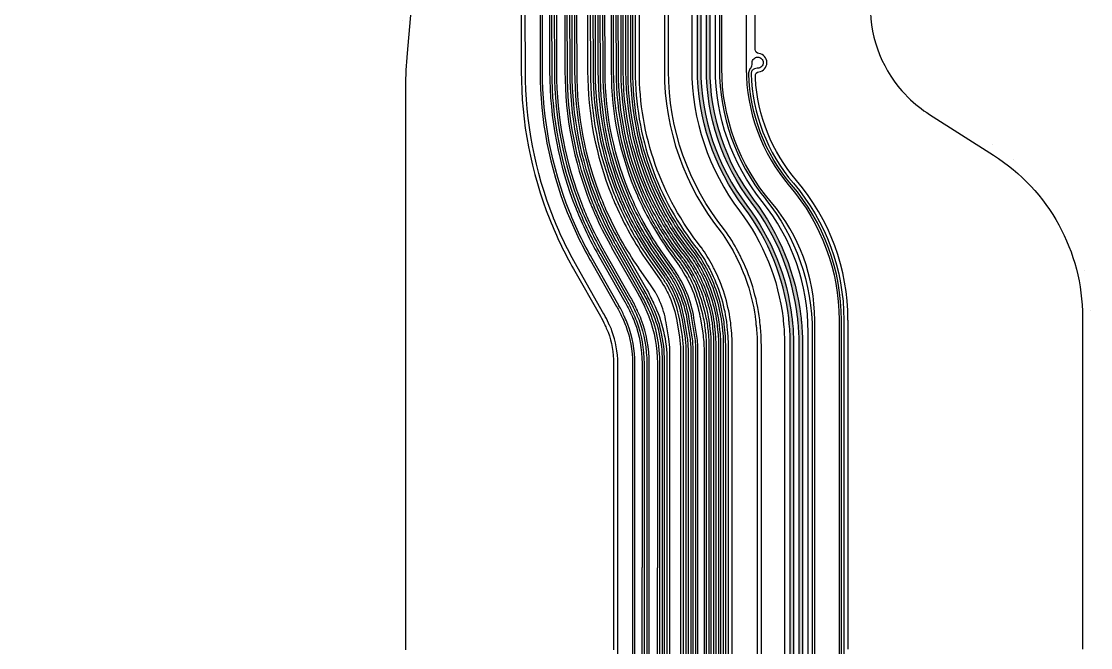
# Model space of a CAD drawing. Extents: x 3807 to 4077, y -466 to -276.
# Drawn here: x 3946.03 to 3972.73, y -336.29 to -320.64 of the extents above; entities that cross this region are included whole.
import ezdxf

# ---------------------------------------------------------------- set-up
doc = ezdxf.new("R2010")
doc.units = 0
doc.layers.add('gbr-dxf', color=7, linetype='Continuous')
doc.layers.add('gbr-outline-dxf', color=2, linetype='Continuous')
doc.layers.add('備註', color=1, linetype='Continuous', lineweight=9)
pattern_1 = [(0, (35.01403, -7.54149), (0, 0.06985), [0.0508, -0.01905]), (90, (35.01403, -7.54149), (-0.06985, 4e-18), [0.0508, -0.01905])]

msp = doc.modelspace()

# ---------------------------------------------------------------- hatches: boundary and pattern name
at = {"layer": '備註', "linetype": 'Continuous'}
h = msp.add_hatch(dxfattribs=at)
h.set_pattern_fill('ANGLE', color=4, scale=0.01, style=0)
h.set_pattern_definition(pattern_1)
h.paths.add_polyline_path([(3954.219, -409.179), (3954.219, -409.179), (3954.041, -409.179), (3954.041, -408.647), (3954.041, -408.646), (3954.142, -408.56), (3954.161, -408.463, -0.011884), (3954.162, -408.462, 0.047835), (3954.17, -408.372), (3954.17, -408.371), (3954.17, -407.389, -0.013493), (3954.17, -407.387, 0.16023), (3953.878, -406.499, -0.011743), (3953.877, -406.497, -0.160569), (3953.568, -405.558, -0.013355), (3953.568, -405.556), (3953.568, -396.039), (3953.568, -396.037, -0.198875), (3956.906, -387.979), (3956.906, -387.979), (3956.906, -387.979), (3956.906, -387.979), (3962.115, -382.77), (3962.115, -382.77), (3962.115, -382.77, 0.081468), (3964.124, -379.973, 0.107635), (3965.232, -374.891), (3965.231, -374.889), (3965.231, -371.493, -0.005329), (3965.231, -371.468, -0.01598), (3965.231, -371.466), (3965.231, -328.716, 0.02287), (3965.207, -328.198, -0.010413), (3965.207, -328.197, 0.017003), (3965.203, -328.164, -0.010657), (3965.203, -328.162, -0.003258), (3965.202, -328.155, -0.030586), (3965.2, -328.15, -0.043208), (3965.195, -328.098, -0.014798), (3965.195, -328.095, 0.022961), (3965.192, -328.051, -0.010581), (3965.192, -328.049, 0.133259), (3964.081, -325.291, -0.011775), (3964.08, -325.29, -0.163384), (3962.913, -321.814), (3962.913, -321.814), (3962.913, -312.404), (3962.913, -312.403, -0.129716), (3963.358, -310.719, -0.010688), (3963.358, -310.718, 0.009413), (3963.398, -310.645, -0.008282), (3963.398, -310.644, -0.077139), (3963.895, -309.965), (3963.895, -309.965), (3963.965, -309.895, -0.024653), (3963.968, -309.892, 0.19899), (3964.252, -309.207), (3964.252, -309.205), (3964.252, -308.182, -0.013626), (3964.252, -308.18, 0.15526), (3964.243, -308.154, -0.047374), (3964.239, -308.152, -0.192505), (3964.143, -308.028), (3964.141, -308.028), (3964.141, -307.495), (3964.319, -307.495), (3964.319, -308.028), (3964.315, -308.028, 0.020922), (3964.315, -308.051), (3964.315, -308.053, 0.077712), (3964.329, -308.137, -0.085172), (3964.33, -308.145, -0.063907), (3964.335, -308.177, -0.01602), (3964.335, -308.18), (3964.335, -309.207, -0.010618), (3964.335, -309.208, -0.197688), (3964.029, -309.948, -0.026109), (3964.026, -309.951), (3963.954, -310.023), (3963.953, -310.024, 0.077044), (3963.472, -310.681, -0.00837), (3963.472, -310.682, -0.009676), (3963.43, -310.76, -0.010876), (3963.429, -310.761, 0.129497), (3962.996, -312.402), (3962.996, -312.403), (3962.996, -321.814, 0.163308), (3964.146, -325.238, -0.011598), (3964.147, -325.24, -0.133268), (3965.274, -328.038, -0.010737), (3965.274, -328.04, -0.024929), (3965.278, -328.096, -0.015908), (3965.278, -328.099, 0.033744), (3965.281, -328.128, -0.058086), (3965.283, -328.138, 0.004537), (3965.284, -328.147, -0.010536), (3965.285, -328.149, -0.017065), (3965.29, -328.187, -0.011298), (3965.29, -328.189, -0.022937), (3965.314, -328.716), (3965.314, -328.716), (3965.314, -371.468, -0.015825), (3965.314, -371.471, 0.004854), (3965.314, -371.491), (3965.314, -371.493), (3965.314, -374.888), (3965.315, -374.889, -0.10765), (3964.2, -380.006, -0.014988), (3964.199, -380.009, -0.081493), (3962.173, -382.829), (3962.173, -382.829), (3962.173, -382.829), (3956.964, -388.038, 0.19891), (3953.651, -396.039), (3953.651, -396.04), (3953.651, -405.558, -0.01346), (3953.651, -405.56, 0.159945), (3953.943, -406.447, -0.011483), (3953.944, -406.448, -0.160175), (3954.253, -407.385, -0.013717), (3954.253, -407.387), (3954.253, -408.372, -0.010663), (3954.253, -408.374, -0.048065), (3954.243, -408.479, -0.012301), (3954.243, -408.481), (3954.223, -408.578, -0.008453), (3954.223, -408.579), (3954.219, -409.179)])
h = msp.add_hatch(dxfattribs=at)
h.set_pattern_fill('ANGLE', color=4, scale=0.01, style=0)
h.set_pattern_definition(pattern_1)
h.paths.add_polyline_path([(3964.558, -308.194), (3964.558, -309.207, -0.016305), (3964.558, -309.209, -0.198398), (3964.184, -310.109), (3964.184, -310.109), (3964.112, -310.181), (3964.112, -310.182, 0.077062), (3963.671, -310.784, -0.008577), (3963.671, -310.785, -0.009589), (3963.625, -310.869), (3963.624, -310.87, 0.129718), (3963.22, -312.403, -0.013487), (3963.22, -312.405), (3963.22, -321.814), (3963.219, -321.815, 0.163227), (3964.324, -325.103, -0.011714), (3964.325, -325.105, -0.133288), (3965.496, -328.012, -0.011579), (3965.497, -328.014, -0.022888), (3965.502, -328.086, -0.047003), (3965.503, -328.093, 0.014638), (3965.506, -328.113, -0.015724), (3965.506, -328.115, -0.01582), (3965.512, -328.165, -0.017779), (3965.513, -328.168, -0.022951), (3965.538, -328.716, -0.01598), (3965.538, -328.719), (3965.538, -371.463, -0.019686), (3965.538, -371.467, -0.017758), (3965.538, -371.469, 0.005313), (3965.538, -371.487, -0.018449), (3965.538, -371.49), (3965.538, -374.888), (3965.538, -374.889, -0.107714), (3964.402, -380.103, -0.014366), (3964.401, -380.105, -0.081576), (3962.332, -382.987), (3962.332, -382.987), (3962.332, -382.987), (3957.123, -388.196), (3957.122, -388.197, 0.198894), (3953.874, -396.039), (3953.874, -396.04), (3953.874, -405.558, -0.013447), (3953.874, -405.56, 0.159762), (3954.122, -406.314, -0.011483), (3954.123, -406.315, -0.160219), (3954.477, -407.385, -0.013731), (3954.477, -407.387), (3954.477, -408.541), (3954.569, -408.646), (3954.569, -408.647), (3954.569, -409.179), (3954.391, -409.179), (3954.391, -408.647), (3954.391, -408.646), (3954.394, -408.588), (3954.394, -407.389, -0.013465), (3954.394, -407.387, 0.16027), (3954.058, -406.366, -0.011743), (3954.056, -406.364, -0.160496), (3953.791, -405.558, -0.013355), (3953.791, -405.556), (3953.791, -396.039), (3953.791, -396.037, -0.198861), (3957.064, -388.138), (3957.064, -388.138), (3962.273, -382.929), (3962.273, -382.929), (3962.273, -382.928, 0.081551), (3964.326, -380.069, 0.107699), (3965.455, -374.891), (3965.455, -374.889), (3965.455, -371.488, -0.014064), (3965.455, -371.486, -0.003369), (3965.455, -371.474, -0.030125), (3965.455, -371.469), (3965.455, -328.716, -0.016022), (3965.455, -328.714, 0.022735), (3965.43, -328.178, -0.015857), (3965.43, -328.176, 0.017511), (3965.424, -328.126, -0.019536), (3965.423, -328.123, -0.009196), (3965.421, -328.108, -0.08322), (3965.419, -328.095, 0.024776), (3965.414, -328.025, -0.009807), (3965.414, -328.023, 0.133281), (3964.259, -325.156, -0.011696), (3964.258, -325.155, -0.163374), (3963.136, -321.814), (3963.137, -321.812), (3963.137, -312.403, -0.013556), (3963.137, -312.401, -0.12949), (3963.551, -310.83), (3963.552, -310.829, 0.009593), (3963.596, -310.747), (3963.597, -310.747, -0.077165), (3964.053, -310.123), (3964.053, -310.123), (3964.125, -310.05), (3964.126, -310.05, 0.1989), (3964.475, -309.207, -0.01598), (3964.475, -309.204), (3964.475, -308.194, -0.043357), (3964.477, -308.172, -0.11098), (3964.479, -308.16, 0.10686), (3964.493, -308.072, -0.135663), (3964.496, -308.058, 0.032048), (3964.494, -308.031), (3964.491, -308.028), (3964.491, -308.027), (3964.491, -307.495), (3964.669, -307.495), (3964.669, -308.027), (3964.669, -308.028), (3964.665, -308.031, -0.241105), (3964.591, -308.142, -0.020161), (3964.584, -308.15), (3964.584, -308.15), (3964.571, -308.162), (3964.571, -308.162, 0.199548), (3964.558, -308.194)])

# ---------------------------------------------------------------- linework, layer by layer
at = {"layer": 'gbr-dxf', "linetype": 'Continuous'}
for points in [[(3962.806, -371.41), (3962.806, -328.86, -0.015891), (3962.806, -328.859, 0.040734), (3962.775, -328.477, -0.013027), (3962.775, -328.476), (3962.708, -328.071, -0.016787), (3962.708, -328.07, 0.084326), (3962.401, -327.176, -0.021778), (3962.399, -327.174, 0.026919), (3962.24, -326.916, -0.018343), (3962.239, -326.914), (3961.928, -326.469, -0.013792), (3961.928, -326.467, -0.024991), (3961.503, -325.787, -0.013709), (3961.502, -325.786, -0.023698), (3961.164, -325.105, -0.013438), (3961.163, -325.104, -0.103639), (3960.488, -321.881), (3960.488, -321.881), (3960.488, -321.21, -0.012432), (3960.488, -321.209, -0.00761), (3960.484, -320.977), (3960.484, -308.845)], [(3960.544, -308.844), (3960.544, -320.977), (3960.544, -320.977, 0.007679), (3960.548, -321.209, -0.026031), (3960.548, -321.212), (3960.548, -321.881, 0.103594), (3961.218, -325.078, -0.013559), (3961.218, -325.08, 0.023696), (3961.554, -325.756, -0.013637), (3961.554, -325.757, 0.025081), (3961.978, -326.434, -0.013786), (3961.978, -326.436), (3962.287, -326.878, -0.01809), (3962.288, -326.88, -0.027318), (3962.453, -327.148, -0.021475), (3962.454, -327.15, -0.083946), (3962.767, -328.058, -0.016943), (3962.767, -328.06), (3962.834, -328.467, -0.012799), (3962.834, -328.469, -0.040417), (3962.866, -328.857, -0.015946), (3962.866, -328.859), (3962.866, -371.411, -0.027983)], [(3962.926, -371.415), (3962.926, -328.858, -0.011754), (3962.926, -328.855, 0.040352), (3962.893, -328.458), (3962.893, -328.457), (3962.827, -328.052, -0.01268), (3962.826, -328.048), (3962.826, -328.048, -0.006472), (3962.826, -328.047, 0.1116), (3962.337, -326.846, -0.008718), (3962.336, -326.844), (3962.029, -326.403, -0.011319), (3962.027, -326.4, -0.025084), (3961.607, -325.728, -0.013589), (3961.605, -325.724, -0.023546), (3961.274, -325.057, -0.008535), (3961.273, -325.055, -0.103581), (3960.608, -321.883), (3960.608, -321.881), (3960.608, -321.209, -0.00765), (3960.604, -320.979), (3960.604, -320.977), (3960.604, -309.099)], [(3960.756, -309.099), (3960.756, -320.975), (3960.756, -320.977, 0.007743), (3960.76, -321.205, -0.009972), (3960.76, -321.207), (3960.76, -321.879), (3960.76, -321.881, 0.103571), (3961.412, -324.992, -0.008394), (3961.413, -324.994, 0.023742), (3961.74, -325.653, -0.013564), (3961.742, -325.657, 0.024852), (3962.15, -326.31, -0.011529), (3962.152, -326.313), (3962.462, -326.759, -0.008643), (3962.464, -326.761, -0.11124), (3962.976, -328.02, -0.008251), (3962.976, -328.022, -0.003493), (3962.976, -328.024), (3962.977, -328.025), (3963.044, -328.433), (3963.044, -328.433, -0.040681), (3963.078, -328.858, -0.011775), (3963.078, -328.861), (3963.078, -371.418, -0.022554)], [(3963.138, -371.425), (3963.138, -328.72, 0.017569), (3963.128, -328.469, -0.016449), (3963.128, -328.467, 0.00583), (3963.127, -328.458, 0.000619), (3963.123, -328.427, -0.011647), (3963.123, -328.426, -0.008265), (3963.113, -328.347, -0.013375), (3963.113, -328.346, 0.034407), (3963.046, -327.96, -0.012556), (3963.046, -327.958, 0.032348), (3962.823, -327.251, -0.010094), (3962.822, -327.25, 0.010946), (3962.755, -327.108, -0.013039), (3962.754, -327.107, 0.004173), (3962.719, -327.039, -0.01304), (3962.718, -327.038, 0.028134), (3962.51, -326.694), (3962.51, -326.694, 0.003207), (3962.448, -326.613, -0.021686), (3962.447, -326.611, -0.038479), (3961.793, -325.625, -0.013636), (3961.792, -325.624, -0.023694), (3961.468, -324.971, -0.013657), (3961.468, -324.97, -0.103648), (3960.82, -321.881), (3960.82, -321.879), (3960.82, -321.206, -0.009776), (3960.82, -321.206, -0.007837), (3960.816, -320.977), (3960.816, -320.976), (3960.816, -309.099, -0.016293)], [(3960.876, -309.101), (3960.876, -320.977), (3960.876, -320.978, 0.007734), (3960.88, -321.202, -0.023441), (3960.88, -321.205), (3960.88, -321.88), (3960.88, -321.882, 0.103562), (3961.522, -324.945, -0.013318), (3961.522, -324.946, 0.023694), (3961.844, -325.594, -0.013646), (3961.845, -325.595, 0.038608), (3962.495, -326.576, -0.022357), (3962.497, -326.578, -0.003086), (3962.557, -326.656, -0.024655), (3962.558, -326.659, -0.028135), (3962.771, -327.009, -0.014249), (3962.771, -327.01, -0.004173), (3962.807, -327.079, -0.014193), (3962.808, -327.08, -0.011212), (3962.878, -327.227, -0.033865), (3962.879, -327.231, -0.032185), (3963.104, -327.943, -0.013578), (3963.104, -327.944, -0.03441), (3963.172, -328.338, -0.012097), (3963.173, -328.34, 0.008261), (3963.182, -328.416, -0.013856), (3963.182, -328.417, -0.000639), (3963.186, -328.45, -0.009734), (3963.187, -328.451, -0.007049), (3963.188, -328.464, -0.022156), (3963.188, -328.467, -0.017422), (3963.198, -328.72), (3963.198, -328.72), (3963.198, -371.425, -0.039553)], [(3963.258, -371.43), (3963.258, -328.721, -0.01492), (3963.258, -328.72, 0.017617), (3963.248, -328.459, -0.016833), (3963.248, -328.457, 0.006083), (3963.246, -328.444, -0.012376), (3963.246, -328.443, 0.000662), (3963.242, -328.409, -0.01206), (3963.241, -328.408, -0.017189), (3963.225, -328.252, -0.01285), (3963.225, -328.251, 0.019425), (3963.218, -328.18, -0.012343), (3963.218, -328.179, 0.080272), (3962.861, -327.053, -0.020912), (3962.86, -327.051, 0.00406), (3962.825, -326.983, -0.01304), (3962.825, -326.982, 0.028365), (3962.607, -326.623), (3962.606, -326.622, -0.019404), (3962.605, -326.62, 0.003134), (3962.544, -326.54, -0.013552), (3962.543, -326.539, -0.038608), (3961.897, -325.566, -0.021631), (3961.896, -325.563, -0.023614), (3961.578, -324.923, -0.013588), (3961.578, -324.922, -0.103657), (3960.94, -321.88), (3960.94, -321.879), (3960.94, -321.204, -0.009749), (3960.94, -321.204, -0.007897), (3960.936, -320.977), (3960.936, -320.976), (3960.936, -309.101, -0.015891)], [(3960.996, -309.1), (3960.996, -320.977), (3960.996, -320.978, 0.007793), (3961, -321.2, -0.023476), (3961, -321.203), (3961, -321.88), (3961, -321.881, 0.10357), (3961.632, -324.896, -0.013373), (3961.632, -324.898, 0.023742), (3961.95, -325.536, -0.021676), (3961.951, -325.539, 0.038478), (3962.589, -326.501, -0.013954), (3962.59, -326.502, -0.003205), (3962.653, -326.585, -0.030204), (3962.655, -326.587, -0.028406), (3962.877, -326.953, -0.014259), (3962.878, -326.954, -0.00426), (3962.915, -327.026, -0.022172), (3962.916, -327.028, -0.080019), (3963.277, -328.169, -0.013157), (3963.277, -328.171, -0.019442), (3963.285, -328.246, -0.012326), (3963.285, -328.247, 0.017469), (3963.301, -328.401, -0.013516), (3963.301, -328.403, -0.000614), (3963.305, -328.433, -0.020851), (3963.306, -328.436, -0.007773), (3963.307, -328.455, -0.021826), (3963.308, -328.457, -0.017356), (3963.318, -328.718, -0.016929), (3963.318, -328.72), (3963.318, -371.432, -0.028427)], [(3963.378, -371.435), (3963.378, -328.719, -0.014958), (3963.378, -328.718, 0.017453), (3963.367, -328.451, -0.012045), (3963.367, -328.45, 0.016101), (3963.363, -328.407, -0.030265), (3963.362, -328.404, -0.018727), (3963.345, -328.243, -0.019586), (3963.345, -328.241, 0.018949), (3963.337, -328.163, -0.012552), (3963.336, -328.162, 0.08018), (3962.969, -327, -0.012902), (3962.969, -326.999, 0.004199), (3962.931, -326.927, -0.013015), (3962.931, -326.926, 0.028586), (3962.704, -326.553, -0.014275), (3962.703, -326.551), (3962.702, -326.549), (3962.702, -326.549, 0.00319), (3962.638, -326.466, -0.013511), (3962.638, -326.465, -0.038559), (3962.003, -325.508, -0.013636), (3962.002, -325.507, -0.127717), (3961.06, -321.88), (3961.06, -321.88), (3961.06, -321.202), (3961.06, -321.202, -0.00796), (3961.056, -320.977), (3961.056, -309.226, -0.019228)], [(3961.116, -309.228), (3961.116, -320.977, 0.007915), (3961.12, -321.198, -0.019366), (3961.12, -321.201), (3961.12, -321.88, 0.127668), (3962.054, -325.477, -0.013603), (3962.055, -325.478, 0.038558), (3962.684, -326.427, -0.014158), (3962.685, -326.428, -0.003278), (3962.75, -326.514, -0.019916), (3962.752, -326.516), (3962.753, -326.518, -0.022363), (3962.755, -326.52, -0.028361), (3962.983, -326.896, -0.01427), (3962.984, -326.898, -0.004199), (3963.021, -326.971, -0.014238), (3963.022, -326.972, -0.080186), (3963.395, -328.152, -0.012927), (3963.396, -328.153, -0.019766), (3963.405, -328.239, -0.0189), (3963.405, -328.241, 0.018063), (3963.421, -328.392, -0.049108), (3963.422, -328.397, -0.016093), (3963.427, -328.444, -0.013258), (3963.427, -328.446, -0.017645), (3963.438, -328.719, -0.016825), (3963.438, -328.721), (3963.438, -371.435, -0.028665)], [(3963.618, -371.439), (3963.618, -328.719, -0.015085), (3963.618, -328.717, 0.01758), (3963.607, -328.432, -0.011948), (3963.607, -328.431, 0.01627), (3963.6, -328.372, -0.020186), (3963.6, -328.37, -0.019749), (3963.584, -328.219, -0.012376), (3963.584, -328.218, 0.01896), (3963.577, -328.149, -0.012468), (3963.577, -328.148, 0.08158), (3963.183, -326.891, -0.013506), (3963.182, -326.89, 0.004115), (3963.144, -326.816, -0.020576), (3963.143, -326.814, 0.030948), (3962.881, -326.385, -0.17033), (3961.299, -321.877), (3961.299, -309.226)], [(3961.359, -309.228), (3961.359, -321.877), (3961.359, -321.877, 0.170384), (3962.928, -326.349, -0.028541), (3962.93, -326.352, -0.030732), (3963.195, -326.783, -0.022583), (3963.196, -326.785, -0.004304), (3963.237, -326.864, -0.013651), (3963.237, -326.865, -0.081572), (3963.636, -328.14, -0.013197), (3963.637, -328.142, -0.018954), (3963.644, -328.215, -0.012448), (3963.644, -328.216, 0.019277), (3963.659, -328.359, -0.019248), (3963.659, -328.361, -0.017218), (3963.666, -328.428, -0.01305), (3963.666, -328.429, -0.017606), (3963.678, -328.719, -0.016693), (3963.678, -328.721), (3963.678, -371.438)], [(3963.78, -371.443), (3963.78, -328.719), (3963.78, -328.718, 0.017682), (3963.769, -328.42, 0.017228), (3963.761, -328.346, -0.019719), (3963.747, -328.209, 0.019283), (3963.738, -328.126, 0.081652), (3963.329, -326.818), (3963.328, -326.818, 0.004303), (3963.287, -326.737), (3963.287, -326.737, 0.030974), (3963.014, -326.291, 0.015965), (3963.009, -326.285, -0.170363), (3961.462, -321.878), (3961.462, -321.877), (3961.462, -309.226)], [(3962.087, -312.401), (3962.087, -321.877, 0.17111), (3963.508, -325.907, -0.03261), (3963.84, -326.445, -0.004362), (3963.887, -326.536, -0.085211), (3964.367, -328.106), (3964.367, -328.106, -0.017414), (3964.37, -328.14), (3964.37, -328.142, 0.006676), (3964.37, -328.148), (3964.37, -328.152, 0.026615), (3964.382, -328.271, 0.013475), (3964.384, -328.278, 0.002989), (3964.384, -328.281, -0.008925), (3964.387, -328.3, -0.000972), (3964.388, -328.316), (3964.388, -328.316, -0.02073), (3964.406, -328.718), (3964.406, -371.454)], [(3965.231, -371.466), (3965.231, -328.716, 0.02287), (3965.207, -328.198, -0.010413), (3965.207, -328.197, 0.017003), (3965.203, -328.164, -0.010657), (3965.203, -328.162, -0.003258), (3965.202, -328.155, -0.030586), (3965.2, -328.15, -0.043208), (3965.195, -328.098, -0.014798), (3965.195, -328.095, 0.022961), (3965.192, -328.051, -0.010581), (3965.192, -328.049, 0.133259), (3964.081, -325.291, -0.011775), (3964.08, -325.29, -0.163384), (3962.913, -321.814), (3962.913, -321.814), (3962.913, -312.404)], [(3962.996, -312.403), (3962.996, -321.814, 0.163308), (3964.146, -325.238, -0.011598), (3964.147, -325.24, -0.133268), (3965.274, -328.038, -0.010737), (3965.274, -328.04, -0.024929), (3965.278, -328.096, -0.015908), (3965.278, -328.099, 0.033744), (3965.281, -328.128, -0.058086), (3965.283, -328.138, 0.004537), (3965.284, -328.147, -0.010536), (3965.285, -328.149, -0.017065), (3965.29, -328.187, -0.011298), (3965.29, -328.189, -0.022937), (3965.314, -328.716), (3965.314, -328.716), (3965.314, -371.468, -0.015825)], [(3965.455, -371.469), (3965.455, -328.716, -0.016022), (3965.455, -328.714, 0.022735), (3965.43, -328.178, -0.015857), (3965.43, -328.176, 0.017511), (3965.424, -328.126, -0.019536), (3965.423, -328.123, -0.009196), (3965.421, -328.108, -0.08322), (3965.419, -328.095, 0.024776), (3965.414, -328.025, -0.009807), (3965.414, -328.023, 0.133281), (3964.259, -325.156, -0.011696), (3964.258, -325.155, -0.163374), (3963.136, -321.814), (3963.137, -321.812), (3963.137, -312.403, -0.013556)], [(3963.22, -312.405), (3963.22, -321.814), (3963.219, -321.815, 0.163227), (3964.324, -325.103, -0.011714), (3964.325, -325.105, -0.133288), (3965.496, -328.012, -0.011579), (3965.497, -328.014, -0.022888), (3965.502, -328.086, -0.047003), (3965.503, -328.093, 0.014638), (3965.506, -328.113, -0.015724), (3965.506, -328.115, -0.01582), (3965.512, -328.165, -0.017779), (3965.513, -328.168, -0.022951), (3965.538, -328.716, -0.01598), (3965.538, -328.719), (3965.538, -371.463, -0.019686)], [(3965.679, -375.245), (3965.679, -328.404), (3965.679, -328.402, 0.170809), (3964.531, -325.139, -0.014132), (3964.529, -325.137, -0.170569), (3963.361, -321.815, -0.014513), (3963.361, -321.812), (3963.361, -312.404, -0.012297)], [(3963.462, -312.406), (3963.462, -321.809, -0.014569), (3963.463, -321.812, 0.170836), (3964.61, -325.076, -0.014197), (3964.612, -325.078, -0.1706), (3965.781, -328.401), (3965.781, -328.402), (3965.781, -375.247, -0.012252)], [(3965.841, -375.243), (3965.841, -328.108, -0.004962), (3965.841, -328.103, 0.178179), (3964.757, -325.159, -0.004216), (3964.754, -325.155, -0.178432), (3963.522, -321.812, -0.004961), (3963.522, -321.807), (3963.522, -312.479, -0.004)], [(3964.132, -312.483), (3964.132, -321.812, -0.004879), (3964.132, -321.818, 0.177872), (3965.215, -324.756, -0.004254), (3965.218, -324.76, -0.178142), (3966.451, -328.097, -0.005128), (3966.451, -328.102), (3966.451, -375.247)], [(3955.63, -336.349), (3955.63, -322.285, -0.021821), (3955.668, -321.431), (3956.177, -315.609, -0.005924)], [(3966.674, -336.329), (3966.674, -328.102), (3966.673, -328.102), (3966.673, -328.102, 0.17842), (3965.388, -324.615, -0.164011), (3964.362, -322.053), (3964.362, -322.053, -0.003037), (3964.359, -322.002, -0.38959), (3964.448, -321.896, 0.37676), (3964.649, -321.668, 0.380592), (3964.445, -321.439, -0.380306), (3964.355, -321.338), (3964.355, -315.603, -0.049923)], [(3964.509, -371.464), (3964.509, -328.718, 0.020414), (3964.491, -328.314, 0.001312), (3964.489, -328.29, 0.009775), (3964.486, -328.265, -0.004829), (3964.485, -328.261), (3964.484, -328.256, -0.026246), (3964.473, -328.149), (3964.473, -328.137, 0.014601), (3964.47, -328.103), (3964.47, -328.1), (3964.47, -328.099, 0.08555), (3963.979, -326.49, 0.004373), (3963.931, -326.397, 0.032768), (3963.591, -325.845, -0.171224), (3962.19, -321.877), (3962.19, -315.81, -0.010927)], [(3962.77, -315.809), (3962.77, -321.814), (3962.77, -321.814), (3962.77, -321.814, 0.163382), (3963.967, -325.376, -0.133335), (3965.05, -328.066, -0.024769), (3965.053, -328.1, 0.042999), (3965.06, -328.176, 0.008216), (3965.061, -328.182), (3965.062, -328.183), (3965.062, -328.185, -0.01779), (3965.065, -328.21, -0.022932), (3965.089, -328.716), (3965.089, -374.889, -0.107612)], [(3963.498, -371.438), (3963.498, -328.72), (3963.498, -328.719, 0.017673), (3963.487, -328.441, -0.01829), (3963.487, -328.439, 0.016199), (3963.481, -328.388, -0.013256), (3963.481, -328.387, -0.01959), (3963.464, -328.228, -0.012809), (3963.464, -328.227, 0.018901), (3963.458, -328.167, -0.012336), (3963.458, -328.166, 0.081659), (3963.076, -326.945, -0.021094), (3963.075, -326.943, 0.004091), (3963.038, -326.871, -0.012972), (3963.037, -326.87, 0.030626), (3962.785, -326.458, -0.041463), (3962.108, -325.45, -0.013887), (3962.107, -325.449, -0.127834), (3961.18, -321.877, -0.018777), (3961.18, -321.875), (3961.18, -319.479, -0.053323)], [(3961.24, -319.475), (3961.24, -321.877, -0.018854), (3961.239, -321.879, 0.127713), (3962.159, -325.418, -0.013432), (3962.159, -325.42, 0.041476), (3962.831, -326.42, -0.028568), (3962.833, -326.423, -0.030632), (3963.089, -326.84, -0.014321), (3963.09, -326.842, -0.004283), (3963.129, -326.918, -0.021971), (3963.13, -326.92, -0.081424), (3963.517, -328.156, -0.013092), (3963.518, -328.157, -0.018925), (3963.524, -328.222, -0.012391), (3963.524, -328.223, 0.019577), (3963.54, -328.377, -0.012042), (3963.54, -328.378, -0.017244), (3963.547, -328.436, -0.020351), (3963.547, -328.439, -0.017461), (3963.558, -328.718, -0.012991), (3963.558, -328.719), (3963.558, -371.436)], [(3958.51, -320.185), (3958.51, -320.981, 0.006739), (3958.513, -321.24), (3958.513, -321.24), (3958.513, -321.881), (3958.513, -321.885, 0.0951), (3959.224, -325.589, 0.034548), (3959.819, -326.826), (3960.488, -328.001, -0.024227), (3960.6, -328.225, 0.010766), (3960.621, -328.271, -0.018956), (3960.68, -328.404, -0.08785), (3960.819, -329.187), (3960.819, -334.277, 0.006263), (3960.819, -334.307), (3960.819, -334.307), (3960.819, -334.307), (3960.819, -336.349)], [(3960.922, -371.484), (3960.922, -334.306), (3960.922, -334.304, -0.006264), (3960.923, -334.277), (3960.923, -329.187, 0.087685), (3960.778, -328.37), (3960.778, -328.369, 0.01948), (3960.714, -328.226, -0.005759), (3960.712, -328.222, -0.009882), (3960.694, -328.184, -0.005366), (3960.693, -328.181, 0.02353), (3960.58, -327.954, -0.006084), (3960.577, -327.951), (3959.909, -326.775, -0.008653), (3959.906, -326.77, -0.034271), (3959.321, -325.555, -0.007293), (3959.319, -325.55, -0.095187), (3958.616, -321.881), (3958.616, -321.878), (3958.616, -321.241, -0.006839), (3958.612, -320.981, -0.007664), (3958.612, -320.976), (3958.612, -320.185, -0.008842)], [(3958.981, -320.18), (3958.981, -320.981, -0.007491), (3958.981, -320.986, 0.0066), (3958.984, -321.227, -0.013001), (3958.984, -321.236), (3958.984, -321.882), (3958.984, -321.885, 0.094979), (3959.66, -325.41, -0.007007), (3959.662, -325.414, 0.034554), (3960.229, -326.593, -0.0089), (3960.232, -326.598), (3960.895, -327.764, -0.008351), (3960.898, -327.769, -0.024296), (3961.031, -328.035, -0.00499), (3961.032, -328.038, 0.009736), (3961.044, -328.063, -0.005775), (3961.046, -328.066, -0.018444), (3961.117, -328.227, -0.015478), (3961.122, -328.237, -0.088293), (3961.291, -329.186), (3961.291, -329.187), (3961.291, -334.28, -0.010096), (3961.291, -334.287, 0.006437), (3961.291, -334.305), (3961.291, -334.309), (3961.291, -371.487)], [(3961.35, -371.485), (3961.35, -334.305), (3961.35, -334.303, -0.008059), (3961.351, -334.283), (3961.351, -329.19, -0.010864), (3961.351, -329.186, 0.08866), (3961.176, -328.213), (3961.176, -328.213, 0.019814), (3961.097, -328.035, -0.00656), (3961.097, -328.033, -0.009852), (3961.086, -328.01, -0.00948), (3961.085, -328.008, 0.023744), (3960.952, -327.743, -0.011252), (3960.95, -327.74), (3960.281, -326.563), (3960.281, -326.563, -0.034545), (3959.717, -325.392, -0.007783), (3959.717, -325.389, -0.095126), (3959.044, -321.882), (3959.044, -321.879), (3959.044, -321.234, -0.006975), (3959.041, -320.981, -0.009265), (3959.041, -320.978), (3959.041, -320.178)], [(3959.218, -320.174), (3959.218, -320.981, -0.009127), (3959.218, -320.983, 0.006843), (3959.222, -321.227, -0.01353), (3959.222, -321.232), (3959.222, -321.882), (3959.222, -321.884, 0.095134), (3959.883, -325.326, -0.007783), (3959.884, -325.328, 0.03448), (3960.435, -326.475), (3960.436, -326.475), (3961.103, -327.648, -0.013757), (3961.105, -327.652, -0.024271), (3961.248, -327.938, -0.00594), (3961.249, -327.939, 0.009711), (3961.257, -327.956, -0.009938), (3961.258, -327.959, -0.019825), (3961.342, -328.149, -0.012978), (3961.344, -328.153, -0.088144), (3961.529, -329.183, -0.011198), (3961.529, -329.186), (3961.529, -334.285, -0.013656), (3961.528, -334.289, 0.008193), (3961.528, -334.305), (3961.528, -334.307), (3961.528, -371.487)], [(3961.588, -371.487), (3961.588, -334.305, -0.012608), (3961.588, -334.304, -0.00855), (3961.588, -334.29), (3961.589, -334.29), (3961.589, -329.188, -0.018841), (3961.588, -329.186, 0.08864), (3961.4, -328.13, -0.021103), (3961.399, -328.128), (3961.399, -328.128, -0.011402), (3961.398, -328.127, 0.020025), (3961.311, -327.93), (3961.311, -327.93), (3961.311, -327.93, -0.01262), (3961.31, -327.929, -0.009595), (3961.303, -327.915, -0.016574), (3961.303, -327.913, 0.024248), (3961.157, -327.622, -0.012725), (3961.157, -327.621), (3960.488, -326.445, -0.018044), (3960.487, -326.444, -0.034436), (3959.939, -325.306, -0.021162), (3959.938, -325.304, -0.095182), (3959.282, -321.882, -0.018777), (3959.282, -321.88), (3959.282, -321.23), (3959.282, -321.23, -0.007062), (3959.278, -320.98), (3959.278, -320.98), (3959.278, -320.172)], [(3959.338, -320.171), (3959.338, -320.98, 0.007025), (3959.342, -321.227, -0.018677), (3959.342, -321.229), (3959.342, -321.882, -0.018854), (3959.342, -321.884, 0.095058), (3959.993, -325.279, -0.021244), (3959.994, -325.281, 0.034558), (3960.54, -326.416, -0.018216), (3960.541, -326.418), (3961.209, -327.593, -0.014732), (3961.21, -327.594, -0.024038), (3961.357, -327.888, -0.011204), (3961.357, -327.889, 0.009522), (3961.363, -327.901, -0.013294), (3961.364, -327.902), (3961.365, -327.904), (3961.365, -327.904, -0.019898), (3961.454, -328.104, -0.014816), (3961.454, -328.105, -0.006555), (3961.456, -328.11, -0.019459), (3961.457, -328.112, -0.088271), (3961.648, -329.184, -0.019036), (3961.648, -329.186), (3961.648, -334.291, -0.023708), (3961.648, -334.294, 0.008217), (3961.648, -334.305), (3961.648, -334.307), (3961.648, -371.486)], [(3961.708, -368.721), (3961.708, -334.306, -0.007722), (3961.708, -334.303, -0.009325), (3961.708, -334.292), (3961.708, -329.19, -0.010207), (3961.708, -329.186, 0.088963), (3961.511, -328.085, -0.006602), (3961.51, -328.083, 0.019966), (3961.419, -327.878), (3961.418, -327.877, -0.008188), (3961.414, -327.868, -0.011638), (3961.412, -327.864, 0.024244), (3961.262, -327.563, -0.006503), (3961.261, -327.561), (3960.593, -326.389, -0.007918), (3960.592, -326.386, -0.002134), (3960.555, -326.319, -0.0071), (3960.553, -326.317, -0.02381), (3960.167, -325.54, -0.011902), (3960.166, -325.536, -0.005873), (3960.083, -325.339, -0.006556), (3960.082, -325.337, -0.002921), (3960.051, -325.262, -0.009893), (3960.05, -325.259, -0.095186), (3959.402, -321.882, -0.010203), (3959.402, -321.878), (3959.402, -321.229), (3959.402, -321.229, -0.007145), (3959.398, -320.98), (3959.398, -320.978), (3959.398, -320.17, -0.008949)], [(3959.601, -320.167), (3959.601, -320.98), (3959.601, -320.982, 0.006984), (3959.605, -321.22, -0.015529), (3959.605, -321.226), (3959.605, -321.881, -0.01026), (3959.605, -321.885, 0.094973), (3960.237, -325.18, -0.009383), (3960.239, -325.184, 0.00296), (3960.268, -325.257, -0.008099), (3960.27, -325.26, 0.00607), (3960.354, -325.458, -0.011256), (3960.355, -325.463, 0.023612), (3960.73, -326.216, -0.007729), (3960.731, -326.218, 0.002135), (3960.768, -326.284, -0.006923), (3960.769, -326.286), (3961.439, -327.463, -0.008478), (3961.44, -327.465, -0.023886), (3961.597, -327.78), (3961.598, -327.781, 0.00698), (3961.599, -327.783, -0.008311), (3961.6, -327.785, -0.020582), (3961.701, -328.012, -0.016712), (3961.703, -328.018, -0.088327), (3961.912, -329.182, -0.010425), (3961.912, -329.186), (3961.912, -334.296, -0.01856), (3961.911, -334.303, 0.008067), (3961.911, -334.306), (3961.911, -334.308), (3961.911, -368.719)], [(3961.971, -368.712), (3961.971, -334.306, -0.036179), (3961.972, -334.301), (3961.972, -329.119), (3961.972, -329.119, 0.114965), (3961.655, -327.761, -0.031562), (3961.653, -327.758, 0.025458), (3961.482, -327.418), (3961.482, -327.418), (3960.821, -326.256, -0.015024), (3960.82, -326.255, -0.002163), (3960.784, -326.189), (3960.783, -326.189, 0.009184), (3960.781, -326.184, -0.018956), (3960.78, -326.182, -0.023579), (3960.409, -325.435, -0.013656), (3960.408, -325.433, -0.005363), (3960.334, -325.259, -0.01961), (3960.333, -325.257, -0.003892), (3960.325, -325.237, -0.011297), (3960.325, -325.236, -0.003004), (3960.294, -325.162, -0.033594), (3960.293, -325.158, -0.095026), (3959.665, -321.884, -0.018881), (3959.665, -321.882), (3959.665, -321.223), (3959.665, -321.223, -0.007144), (3959.661, -320.981), (3959.661, -320.98), (3959.661, -320.163)], [(3959.721, -320.165), (3959.721, -320.979), (3959.721, -320.98, 0.007232), (3959.725, -321.223, -0.022689), (3959.725, -321.225), (3959.725, -321.879, -0.018939), (3959.725, -321.881, 0.095185), (3960.35, -325.139, -0.032744), (3960.351, -325.143, 0.00293), (3960.38, -325.214, -0.015787), (3960.381, -325.216, 0.003241), (3960.388, -325.231, -0.022691), (3960.389, -325.234, 0.005471), (3960.464, -325.41, -0.013385), (3960.464, -325.412, 0.023578), (3960.833, -326.154, -0.009982), (3960.833, -326.155, -0.007367), (3960.836, -326.16, 0.002203), (3960.873, -326.227, -0.01244), (3960.874, -326.228), (3961.534, -327.388), (3961.534, -327.388, -0.025293), (3961.707, -327.731, -0.01195), (3961.708, -327.732, -0.115167), (3962.032, -329.119), (3962.032, -334.306, -0.036159), (3962.031, -334.31), (3962.031, -368.71, -0.012809)], [(3962.091, -375.567), (3962.091, -329.119), (3962.091, -329.119, 0.115116), (3961.762, -327.706, -0.014141), (3961.761, -327.704, -0.015061), (3961.76, -327.703, 0.025019), (3961.586, -327.358, -0.021915), (3961.585, -327.356), (3960.927, -326.199, -0.021968), (3960.926, -326.197, -0.002193), (3960.889, -326.131, -0.016195), (3960.888, -326.13), (3960.887, -326.128, -0.012824), (3960.887, -326.127, -0.023701), (3960.519, -325.386, -0.01381), (3960.518, -325.385, -0.00538), (3960.445, -325.212, -0.017888), (3960.444, -325.211, -0.004049), (3960.436, -325.191, -0.013328), (3960.436, -325.19, -0.003034), (3960.406, -325.117), (3960.406, -325.117, -0.09518), (3959.785, -321.882), (3959.785, -321.88), (3959.785, -321.222, -0.007277), (3959.781, -320.98), (3959.781, -320.978), (3959.781, -320.162, -0.009016)], [(3959.841, -320.161), (3959.841, -320.98), (3959.841, -320.981, 0.007254), (3959.845, -321.221), (3959.845, -321.222), (3959.845, -321.882), (3959.845, -321.883, 0.095145), (3960.462, -325.095), (3960.462, -325.095, 0.003087), (3960.491, -325.169, -0.013519), (3960.492, -325.17, 0.003336), (3960.498, -325.185, -0.024524), (3960.499, -325.187, 0.00549), (3960.574, -325.362, -0.013153), (3960.574, -325.363, 0.023702), (3960.94, -326.099, -0.015009), (3960.94, -326.101), (3960.941, -326.103, -0.010887), (3960.942, -326.103, 0.002083), (3960.977, -326.165, -0.021338), (3960.978, -326.167), (3961.638, -327.328, -0.02144), (3961.64, -327.331, -0.024705), (3961.814, -327.676, -0.022611), (3961.815, -327.678, -0.004658), (3961.816, -327.68, -0.115), (3962.151, -329.119), (3962.151, -375.568)], [(3962.223, -375.437), (3962.223, -328.859, -0.007187), (3962.223, -328.856, 0.039899), (3962.2, -328.575, -0.006145), (3962.199, -328.572), (3962.133, -328.168, -0.007925), (3962.132, -328.165, 0.063968), (3961.969, -327.619, -0.00891), (3961.967, -327.614, 0.001256), (3961.957, -327.593, -0.007638), (3961.956, -327.59, 0.01637), (3961.89, -327.459), (3961.89, -327.458), (3961.889, -327.457, -0.017383), (3961.884, -327.449, 0.02645), (3961.76, -327.248), (3961.76, -327.248), (3961.449, -326.802, -0.006472), (3961.448, -326.799, -0.024831), (3960.995, -326.075, -0.010421), (3960.992, -326.07, -0.023738), (3960.629, -325.338, -0.006521), (3960.627, -325.335, -0.006003), (3960.547, -325.145, -0.005561), (3960.546, -325.143, -0.002988), (3960.517, -325.072, -0.006371), (3960.516, -325.07, -0.095092), (3959.905, -321.882), (3959.905, -321.223), (3959.905, -321.222, -0.007396), (3959.901, -320.979), (3959.901, -320.979), (3959.901, -320.159, -0.009055)], [(3960.168, -320.16), (3960.168, -320.979, 0.007254), (3960.171, -321.21, -0.016082), (3960.171, -321.218), (3960.171, -321.882), (3960.171, -321.882, 0.095177), (3960.765, -324.974, -0.006353), (3960.766, -324.976, 0.002984), (3960.794, -325.044, -0.007253), (3960.795, -325.047, 0.006), (3960.873, -325.231, -0.00627), (3960.874, -325.234, 0.023492), (3961.222, -325.936, -0.010092), (3961.225, -325.94, 0.025074), (3961.668, -326.65, -0.006621), (3961.67, -326.652), (3961.979, -327.095), (3961.979, -327.095, -0.026884), (3962.12, -327.324, -0.010357), (3962.123, -327.329, -0.016242), (3962.196, -327.474, -0.009448), (3962.198, -327.478, -0.001671), (3962.212, -327.509, -0.011506), (3962.215, -327.515, -0.063034), (3962.395, -328.117, -0.008214), (3962.395, -328.121), (3962.462, -328.526, -0.005892), (3962.463, -328.529, -0.040779), (3962.49, -328.859, -0.007658), (3962.49, -328.863), (3962.49, -375.438, -0.019972)], [(3962.566, -371.402), (3962.566, -328.859), (3962.566, -328.858, 0.040373), (3962.538, -328.518, -0.016644), (3962.538, -328.516), (3962.471, -328.109, -0.012731), (3962.471, -328.107, 0.083766), (3962.192, -327.295, -0.026446), (3962.191, -327.293), (3962.189, -327.29), (3962.189, -327.29, 0.027183), (3962.042, -327.052, -0.018205), (3962.041, -327.05), (3961.733, -326.608, -0.02175), (3961.731, -326.606, -0.025077), (3961.292, -325.903, -0.02179), (3961.291, -325.901, -0.023621), (3960.944, -325.201, -0.013562), (3960.943, -325.2, -0.006049), (3960.865, -325.016, -0.013053), (3960.865, -325.015, -0.003063), (3960.837, -324.946, -0.013258), (3960.836, -324.945, -0.095187), (3960.248, -321.882, -0.015908), (3960.248, -321.88), (3960.248, -321.214), (3960.248, -321.214, -0.007415), (3960.244, -320.981, -0.015928), (3960.244, -320.979), (3960.244, -320.153)], [(3960.304, -320.154), (3960.304, -320.977, -0.015853), (3960.304, -320.979, 0.007509), (3960.308, -321.213), (3960.308, -321.215), (3960.308, -321.882, -0.015889), (3960.308, -321.883, 0.095092), (3960.892, -324.922, -0.013638), (3960.892, -324.923, 0.003063), (3960.92, -324.991, -0.013877), (3960.92, -324.992, 0.006049), (3960.998, -325.175, -0.013438), (3960.998, -325.176, 0.023739), (3961.344, -325.874, -0.021454), (3961.346, -325.876, 0.024926), (3961.779, -326.569, -0.021968), (3961.781, -326.571), (3962.091, -327.017, -0.018401), (3962.092, -327.019, -0.027123), (3962.242, -327.262, -0.018857), (3962.243, -327.264), (3962.244, -327.265, -0.084089), (3962.53, -328.099, -0.01293), (3962.53, -328.1), (3962.597, -328.505, -0.016849), (3962.597, -328.507, -0.040737), (3962.626, -328.859), (3962.626, -328.86), (3962.626, -371.404, -0.029553)], [(3962.686, -371.405), (3962.686, -328.859), (3962.686, -328.859, 0.040628), (3962.657, -328.498, -0.012836), (3962.656, -328.497), (3962.589, -328.089), (3962.589, -328.089, 0.084204), (3962.296, -327.235, -0.013395), (3962.295, -327.234, 0.027302), (3962.14, -326.983), (3962.14, -326.983), (3961.831, -326.538, -0.013623), (3961.83, -326.537, -0.025079), (3961.397, -325.845, -0.02179), (3961.396, -325.842, -0.023623), (3961.054, -325.153, -0.013169), (3961.053, -325.152, -0.103579), (3960.368, -321.883, -0.015928), (3960.368, -321.881), (3960.368, -321.212), (3960.368, -321.212, -0.007528), (3960.364, -320.979, -0.015927), (3960.364, -320.977), (3960.364, -320.042, -0.009993)], [(3960.424, -320.04), (3960.424, -320.979, -0.015871), (3960.424, -320.98, 0.007514), (3960.428, -321.211), (3960.428, -321.213), (3960.428, -321.88, -0.015853), (3960.428, -321.881, 0.103589), (3961.108, -325.126, -0.013854), (3961.108, -325.128, 0.023741), (3961.449, -325.815, -0.021454), (3961.45, -325.818, 0.024958), (3961.878, -326.502, -0.013892), (3961.879, -326.503), (3962.189, -326.949), (3962.19, -326.949, -0.027168), (3962.347, -327.204, -0.013861), (3962.348, -327.205, -0.084334), (3962.649, -328.079), (3962.649, -328.079), (3962.715, -328.486, -0.012788), (3962.716, -328.487, -0.040777), (3962.746, -328.859), (3962.746, -371.407, -0.033501)], [(3967.23, -320.266, 0.193988), (3968.125, -322.485, 0.005603), (3968.175, -322.536, 0.053836), (3968.712, -322.965), (3970.307, -323.981, -0.256399), (3972.53, -328.03), (3972.53, -336.329)], [(3966.511, -375.245), (3966.511, -328.104, -0.015853), (3966.51, -328.102, 0.178418), (3965.264, -324.721, -0.022107), (3965.262, -324.719, -0.170483), (3964.194, -321.948, -0.028326), (3964.194, -321.945, -0.117461), (3964.223, -321.836, -0.092506), (3964.227, -321.825, -0.084714), (3964.233, -321.816, 0.020186), (3964.243, -321.804, -0.00374), (3964.245, -321.802, 0.165854), (3964.282, -321.686, -0.03394), (3964.281, -321.668, -0.414225), (3964.419, -321.53, -0.414225), (3964.556, -321.668, -0.414225), (3964.419, -321.805, -0.027552), (3964.404, -321.804, 0.187131), (3964.278, -321.865, -0.05554), (3964.273, -321.87, 0.106583), (3964.254, -321.944), (3964.254, -321.944, 0.17073), (3965.31, -324.682, -0.022086), (3965.311, -324.684, -0.178207), (3966.57, -328.1, -0.015928), (3966.57, -328.102), (3966.57, -375.247)]]:
    msp.add_lwpolyline(points, format="xyb", dxfattribs=at)
at = {"layer": 'gbr-outline-dxf', "linetype": 'Continuous', "const_width": 0.000025}
msp.add_lwpolyline([(3946.03, -410.193), (3946.03, -393.123, -0.154617), (3947.854, -387.365), (3953.606, -379.199, 0.154617), (3955.43, -373.44), (3955.43, -322.285, -0.021814), (3955.468, -321.414), (3956.092, -314.282, 0.02121), (3956.13, -313.435), (3956.13, -305.846, -0.414218), (3956.63, -305.346), (3966.227, -305.346, -0.147965), (3966.782, -305.514), (3966.985, -305.649, -0.250644), (3967.43, -306.481), (3967.43, -320.266, 0.256384), (3968.819, -322.796), (3970.415, -323.812, -0.256388), (3972.73, -328.03), (3972.73, -377.498, -0.207998), (3969.55, -384.811), (3958.92, -394.724, 0.207969), (3957.33, -398.38)], format="xyb", dxfattribs=at)

doc.saveas('drawing.dxf')
